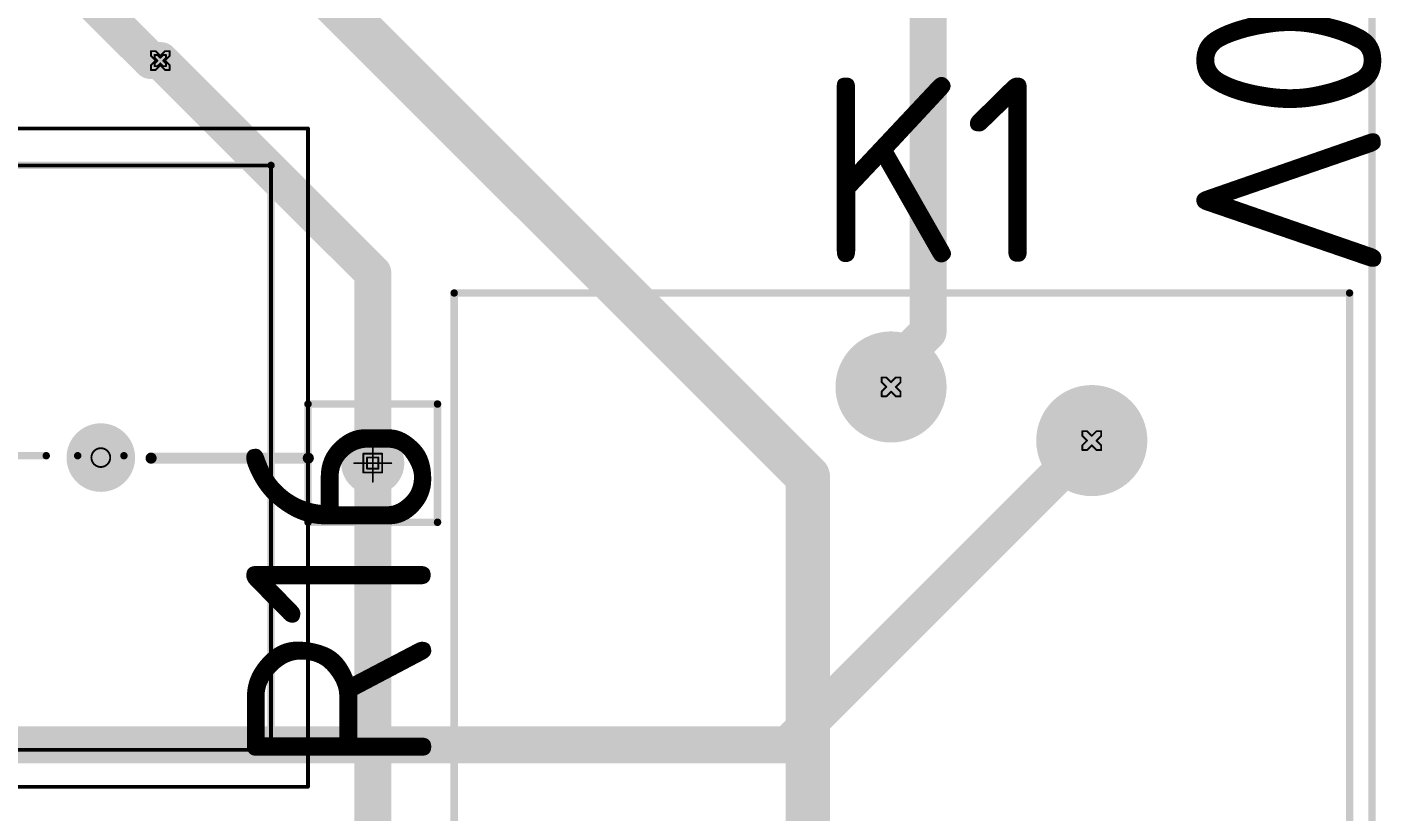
# Model space of a CAD drawing. Header units: millimetres. Extents: x 3219 to 51106, y -14166 to 2063.
# Drawn here: x 5725.13 to 5761.75, y 1857.54 to 1878.76 of the extents above; entities that cross this region are included whole.
import ezdxf

# ---------------------------------------------------------------- set-up
doc = ezdxf.new("R2010")
doc.units = ezdxf.units.MM
doc.layers.get('0').update_dxf_attribs({"lineweight": 53})
for name, color, linetype in [('Bottom Layer', 5, 'Continuous'), ('Bottom Solder', 6, 'Continuous'), ('Drill Drawing', 1, 'Continuous'), ('Mechanical 1', 6, 'Continuous'), ('Mechanical 15', 56, 'Continuous'), ('Multi-Layer', 9, 'Continuous'), ('Top 3D Body', 76, 'Continuous'), ('Top Layer', 1, 'Continuous'), ('Top Overlay', 2, 'Continuous'), ('Top Solder', 216, 'Continuous')]:
    doc.layers.add(name, color=color, linetype=linetype)
doc.styles.add('GOST type B', font='GOST_B.TTF', dxfattribs={"height": 3.5})

# ---------------------------------------------------------------- blocks, each defined once
blk = doc.blocks.new('_2_33__0_5___1PIN_29')
at = {"layer": 'Bottom Layer'}
h = blk.add_hatch(color=5, dxfattribs=at)
edge = h.paths.add_edge_path()
edge.add_arc((0, 0), 0.75, 0, 360)
at = {"layer": 'Bottom Solder'}
h = blk.add_hatch(color=6, dxfattribs=at)
edge = h.paths.add_edge_path()
edge.add_arc((0, 0), 0.852, 0, 360)
at = {"layer": 'Multi-Layer'}
h = blk.add_hatch(color=9, dxfattribs=at)
edge = h.paths.add_edge_path()
edge.add_arc((0, 0), 0.75, 0, 360)
at = {"layer": 'Top Layer'}
h = blk.add_hatch(color=1, dxfattribs=at)
edge = h.paths.add_edge_path()
edge.add_arc((0, 0), 0.75, 0, 360)
at = {"layer": 'Top Solder'}
h = blk.add_hatch(color=216, dxfattribs=at)
edge = h.paths.add_edge_path()
edge.add_arc((0, 0), 0.852, 0, 360)
at = {"layer": 'Mechanical 15'}
for points in [[(0, -0.5, 0.05, 0.05, 0), (0, 0.5, 0.05, 0.05, 0)], [(0.5, 0, 0.05, 0.05, 0), (-0.5, 0, 0.05, 0.05, 0)]]:
    blk.add_lwpolyline(points, format="xyseb", dxfattribs=at)
for points in [[(-0.013, 0.5, 0.025, 0.025, 1), (0.012, 0.5, 0.025, 0.025, 1)], [(-0.512, 0, 0.025, 0.025, 1), (-0.487, 0, 0.025, 0.025, 1)], [(0.487, 0, 0.025, 0.025, 1), (0.512, 0, 0.025, 0.025, 1)], [(-0.013, -0.5, 0.025, 0.025, 1), (0.012, -0.5, 0.025, 0.025, 1)]]:
    blk.add_lwpolyline(points, format="xyseb", close=True, dxfattribs=at)
at = {"layer": 'Top 3D Body'}
for points in [[(-1.75, -1.597, 0.2, 0.2, 0), (-1.75, 1.597, 0.2, 0.2, 0)], [(1.75, 1.597, 0.2, 0.2, 0), (-1.75, 1.597, 0.2, 0.2, 0)], [(1.75, 1.597, 0.2, 0.2, 0), (1.75, -1.597, 0.2, 0.2, 0)], [(1.75, -1.597, 0.2, 0.2, 0), (-1.75, -1.597, 0.2, 0.2, 0)]]:
    blk.add_lwpolyline(points, format="xyseb", dxfattribs=at)
for points in [[(-1.8, 1.597, 0.1, 0.1, 1), (-1.7, 1.597, 0.1, 0.1, 1)], [(-1.8, 1.597, 0.1, 0.1, 1), (-1.7, 1.597, 0.1, 0.1, 1)], [(1.7, 1.597, 0.1, 0.1, 1), (1.8, 1.597, 0.1, 0.1, 1)], [(1.7, 1.597, 0.1, 0.1, 1), (1.8, 1.597, 0.1, 0.1, 1)], [(-1.8, -1.597, 0.1, 0.1, 1), (-1.7, -1.597, 0.1, 0.1, 1)], [(-1.8, -1.597, 0.1, 0.1, 1), (-1.7, -1.597, 0.1, 0.1, 1)], [(1.7, -1.597, 0.1, 0.1, 1), (1.8, -1.597, 0.1, 0.1, 1)], [(1.7, -1.597, 0.1, 0.1, 1), (1.8, -1.597, 0.1, 0.1, 1)]]:
    blk.add_lwpolyline(points, format="xyseb", close=True, dxfattribs=at)
at = {"layer": 'Top Overlay'}
for points in [[(1.75, 1.6, 0.2, 0.2, 0), (-1.75, 1.6, 0.2, 0.2, 0)], [(-1.75, 1.6, 0.2, 0.2, 0), (-1.75, -1.6, 0.2, 0.2, 0)], [(1.75, -1.6, 0.2, 0.2, 0), (1.75, 1.6, 0.2, 0.2, 0)], [(1.75, -1.6, 0.2, 0.2, 0), (-1.75, -1.6, 0.2, 0.2, 0)]]:
    blk.add_lwpolyline(points, format="xyseb", dxfattribs=at)
for points in [[(-1.8, 1.6, 0.1, 0.1, 1), (-1.7, 1.6, 0.1, 0.1, 1)], [(-1.8, 1.6, 0.1, 0.1, 1), (-1.7, 1.6, 0.1, 0.1, 1)], [(1.7, 1.6, 0.1, 0.1, 1), (1.8, 1.6, 0.1, 0.1, 1)], [(1.7, 1.6, 0.1, 0.1, 1), (1.8, 1.6, 0.1, 0.1, 1)], [(-1.8, -1.6, 0.1, 0.1, 1), (-1.7, -1.6, 0.1, 0.1, 1)], [(-1.8, -1.6, 0.1, 0.1, 1), (-1.7, -1.6, 0.1, 0.1, 1)], [(1.7, -1.6, 0.1, 0.1, 1), (1.8, -1.6, 0.1, 0.1, 1)], [(1.7, -1.6, 0.1, 0.1, 1), (1.8, -1.6, 0.1, 0.1, 1)]]:
    blk.add_lwpolyline(points, format="xyseb", close=True, dxfattribs=at)
blk = doc.blocks.new('DAR71210TU_87')
at = {"layer": 'Bottom Layer'}
h = blk.add_hatch(color=5, dxfattribs=at)
edge = h.paths.add_edge_path()
edge.add_arc((50.8, 0), 0.825, 0, 360)
at = {"layer": 'Bottom Solder'}
h = blk.add_hatch(color=6, dxfattribs=at)
edge = h.paths.add_edge_path()
edge.add_arc((50.8, 0), 0.927, 0, 360)
at = {"layer": 'Multi-Layer'}
h = blk.add_hatch(color=9, dxfattribs=at)
edge = h.paths.add_edge_path()
edge.add_arc((50.8, 0), 0.825, 0, 360)
at = {"layer": 'Top Layer'}
h = blk.add_hatch(color=1, dxfattribs=at)
edge = h.paths.add_edge_path()
edge.add_arc((50.8, 0), 0.825, 0, 360)
at = {"layer": 'Top Solder'}
h = blk.add_hatch(color=216, dxfattribs=at)
edge = h.paths.add_edge_path()
edge.add_arc((50.8, 0), 0.927, 0, 360)
at = {"layer": 'Mechanical 15'}
for points in [[(-5.6, 8.9, 0.1, 0.1, 0), (56.4, 8.9, 0.1, 0.1, 0)], [(56.4, 8.9, 0.1, 0.1, 0), (56.4, -8.9, 0.1, 0.1, 0)], [(-5.6, -8.9, 0.1, 0.1, 0), (56.4, -8.9, 0.1, 0.1, 0)]]:
    blk.add_lwpolyline(points, format="xyseb", dxfattribs=at)
for points in [[(56.375, 8.9, 0.05, 0.05, 1), (56.425, 8.9, 0.05, 0.05, 1)], [(56.375, 8.9, 0.05, 0.05, 1), (56.425, 8.9, 0.05, 0.05, 1)], [(56.375, -8.9, 0.05, 0.05, 1), (56.425, -8.9, 0.05, 0.05, 1)], [(56.375, -8.9, 0.05, 0.05, 1), (56.425, -8.9, 0.05, 0.05, 1)]]:
    blk.add_lwpolyline(points, format="xyseb", close=True, dxfattribs=at)
at = {"layer": 'Top 3D Body'}
for points in [[(-4.6, 7.9, 0.1, 0.1, 0), (55.4, 7.9, 0.1, 0.1, 0)], [(55.4, -7.9, 0.1, 0.1, 0), (55.4, 7.9, 0.1, 0.1, 0)], [(-4.6, -7.9, 0.1, 0.1, 0), (55.4, -7.9, 0.1, 0.1, 0)]]:
    blk.add_lwpolyline(points, format="xyseb", dxfattribs=at)
for points in [[(55.375, 7.9, 0.05, 0.05, 1), (55.425, 7.9, 0.05, 0.05, 1)], [(55.375, 7.9, 0.05, 0.05, 1), (55.425, 7.9, 0.05, 0.05, 1)], [(55.375, -7.9, 0.05, 0.05, 1), (55.425, -7.9, 0.05, 0.05, 1)], [(55.375, -7.9, 0.05, 0.05, 1), (55.425, -7.9, 0.05, 0.05, 1)]]:
    blk.add_lwpolyline(points, format="xyseb", close=True, dxfattribs=at)
at = {"layer": 'Top Overlay'}
for points in [[(-4.6, 7.9, 0.2, 0.2, 0), (55.4, 7.9, 0.2, 0.2, 0)], [(55.4, -7.9, 0.2, 0.2, 0), (55.4, 7.9, 0.2, 0.2, 0)], [(24.375, 0.05, 0.2, 0.2, 0), (49.325, 0.05, 0.2, 0.2, 0)], [(-4.6, -7.9, 0.2, 0.2, 0), (55.4, -7.9, 0.2, 0.2, 0)]]:
    blk.add_lwpolyline(points, format="xyseb", dxfattribs=at)
for points in [[(55.35, 7.9, 0.1, 0.1, 1), (55.45, 7.9, 0.1, 0.1, 1)], [(55.35, 7.9, 0.1, 0.1, 1), (55.45, 7.9, 0.1, 0.1, 1)], [(51.425, 0.05, 0.2, 0.2, 1), (50.175, 0.05, 0.2, 0.2, 1)], [(49.275, 0.05, 0.1, 0.1, 1), (49.375, 0.05, 0.1, 0.1, 1)], [(50.125, 0.05, 0.1, 0.1, 1), (50.225, 0.05, 0.1, 0.1, 1)], [(51.375, 0.05, 0.1, 0.1, 1), (51.475, 0.05, 0.1, 0.1, 1)], [(55.35, -7.9, 0.1, 0.1, 1), (55.45, -7.9, 0.1, 0.1, 1)], [(55.35, -7.9, 0.1, 0.1, 1), (55.45, -7.9, 0.1, 0.1, 1)]]:
    blk.add_lwpolyline(points, format="xyseb", close=True, dxfattribs=at)
blk = doc.blocks.new('_____685442_092__2R___91')
at = {"layer": 'Top Overlay'}
for points in [[(62.85, 12.15, 0.2, 0.2, 0), (-14.85, 12.15, 0.2, 0.2, 0)], [(-14.85, -12.05, 0.2, 0.2, 0), (-14.85, 12.15, 0.2, 0.2, 0)], [(-14.85, -12.05, 0.2, 0.2, 0), (62.85, -12.05, 0.2, 0.2, 0)]]:
    blk.add_lwpolyline(points, format="xyseb", dxfattribs=at)
for points in [[(-14.9, 12.15, 0.1, 0.1, 1), (-14.8, 12.15, 0.1, 0.1, 1)], [(-14.9, 12.15, 0.1, 0.1, 1), (-14.8, 12.15, 0.1, 0.1, 1)], [(-14.9, -12.05, 0.1, 0.1, 1), (-14.8, -12.05, 0.1, 0.1, 1)], [(-14.9, -12.05, 0.1, 0.1, 1), (-14.8, -12.05, 0.1, 0.1, 1)]]:
    blk.add_lwpolyline(points, format="xyseb", close=True, dxfattribs=at)

msp = doc.modelspace()

# ---------------------------------------------------------------- hatches: boundary and pattern name
at = {"layer": 'Bottom Layer'}
h = msp.add_hatch(color=5, dxfattribs=at)
edge = h.paths.add_edge_path()
edge.add_arc((5728.729, 1877.858), 0.4, 0, 360)
h = msp.add_hatch(color=5, dxfattribs=at)
edge = h.paths.add_edge_path()
edge.add_arc((5748.479, 1869.033), 1.4, 0, 360)
h = msp.add_hatch(color=5, dxfattribs=at)
edge = h.paths.add_edge_path()
edge.add_arc((5753.904, 1867.583), 1.4, 0, 360)
at = {"layer": 'Bottom Solder'}
h = msp.add_hatch(color=6, dxfattribs=at)
edge = h.paths.add_edge_path()
edge.add_arc((5728.729, 1877.858), 0.502, 0, 360)
h = msp.add_hatch(color=6, dxfattribs=at)
edge = h.paths.add_edge_path()
edge.add_arc((5748.479, 1869.033), 1.502, 0, 360)
h = msp.add_hatch(color=6, dxfattribs=at)
edge = h.paths.add_edge_path()
edge.add_arc((5753.904, 1867.583), 1.502, 0, 360)
at = {"layer": 'Multi-Layer'}
h = msp.add_hatch(color=9, dxfattribs=at)
edge = h.paths.add_edge_path()
edge.add_arc((5748.479, 1869.033), 1.4, 0, 360)
h = msp.add_hatch(color=9, dxfattribs=at)
edge = h.paths.add_edge_path()
edge.add_arc((5753.904, 1867.583), 1.4, 0, 360)
at = {"layer": 'Top Layer'}
h = msp.add_hatch(color=1, dxfattribs=at)
edge = h.paths.add_edge_path()
edge.add_arc((5728.729, 1877.858), 0.4, 0, 360)
h = msp.add_hatch(color=1, dxfattribs=at)
edge = h.paths.add_edge_path()
edge.add_arc((5748.479, 1869.033), 1.4, 0, 360)
h = msp.add_hatch(color=1, dxfattribs=at)
edge = h.paths.add_edge_path()
edge.add_arc((5753.904, 1867.583), 1.4, 0, 360)
at = {"layer": 'Top Solder'}
h = msp.add_hatch(color=216, dxfattribs=at)
edge = h.paths.add_edge_path()
edge.add_arc((5728.729, 1877.858), 0.502, 0, 360)
h = msp.add_hatch(color=216, dxfattribs=at)
edge = h.paths.add_edge_path()
edge.add_arc((5748.479, 1869.033), 1.502, 0, 360)
h = msp.add_hatch(color=216, dxfattribs=at)
edge = h.paths.add_edge_path()
edge.add_arc((5753.904, 1867.583), 1.502, 0, 360)

# ---------------------------------------------------------------- linework, layer by layer
at = {"layer": 'Bottom Layer'}
for points in [[(5722.229, 1884.108, 1, 1, 0), (5728.479, 1877.858, 1, 1, 0)], [(5728.479, 1877.858, 1, 1, 0), (5728.729, 1877.858, 1, 1, 0)], [(5745.679, 1859.358, 1, 1, 0), (5753.904, 1867.583, 1, 1, 0)], [(5721.479, 1859.358, 1, 1, 0), (5745.679, 1859.358, 1, 1, 0)]]:
    msp.add_lwpolyline(points, format="xyseb", dxfattribs=at)
for points in [[(5728.229, 1877.858, 0.5, 0.5, 1), (5728.729, 1877.858, 0.5, 0.5, 1)], [(5728.229, 1877.858, 0.5, 0.5, 1), (5728.729, 1877.858, 0.5, 0.5, 1)], [(5728.479, 1877.858, 0.5, 0.5, 1), (5728.979, 1877.858, 0.5, 0.5, 1)], [(5753.654, 1867.583, 0.5, 0.5, 1), (5754.154, 1867.583, 0.5, 0.5, 1)], [(5745.429, 1859.358, 0.5, 0.5, 1), (5745.929, 1859.358, 0.5, 0.5, 1)], [(5745.429, 1859.358, 0.5, 0.5, 1), (5745.929, 1859.358, 0.5, 0.5, 1)]]:
    msp.add_lwpolyline(points, format="xyseb", close=True, dxfattribs=at)
at = {"layer": 'Drill Drawing'}
for points in [[(5728.475, 1877.985, 0.0508, 0.0508, 0), (5728.475, 1878.112, 0.0508, 0.0508, 0)], [(5728.475, 1878.112, 0.0508, 0.0508, 0), (5728.602, 1878.112, 0.0508, 0.0508, 0)], [(5728.602, 1878.112, 0.0508, 0.0508, 0), (5728.729, 1877.985, 0.0508, 0.0508, 0)], [(5728.729, 1877.985, 0.0508, 0.0508, 0), (5728.856, 1878.112, 0.0508, 0.0508, 0)], [(5728.856, 1878.112, 0.0508, 0.0508, 0), (5728.983, 1878.112, 0.0508, 0.0508, 0)], [(5728.983, 1877.985, 0.0508, 0.0508, 0), (5728.983, 1878.112, 0.0508, 0.0508, 0)], [(5728.475, 1877.985, 0.0508, 0.0508, 0), (5728.602, 1877.858, 0.0508, 0.0508, 0)], [(5728.475, 1877.731, 0.0508, 0.0508, 0), (5728.602, 1877.858, 0.0508, 0.0508, 0)], [(5728.475, 1877.604, 0.0508, 0.0508, 0), (5728.475, 1877.731, 0.0508, 0.0508, 0)], [(5728.576, 1877.934, 0.0508, 0.0508, 0), (5728.576, 1878.011, 0.0508, 0.0508, 0)], [(5728.576, 1878.011, 0.0508, 0.0508, 0), (5728.652, 1878.011, 0.0508, 0.0508, 0)], [(5728.576, 1877.934, 0.0508, 0.0508, 0), (5728.652, 1877.858, 0.0508, 0.0508, 0)], [(5728.576, 1877.782, 0.0508, 0.0508, 0), (5728.652, 1877.858, 0.0508, 0.0508, 0)], [(5728.576, 1877.706, 0.0508, 0.0508, 0), (5728.576, 1877.782, 0.0508, 0.0508, 0)], [(5728.576, 1877.706, 0.0508, 0.0508, 0), (5728.652, 1877.706, 0.0508, 0.0508, 0)], [(5728.602, 1877.604, 0.0508, 0.0508, 0), (5728.729, 1877.731, 0.0508, 0.0508, 0)], [(5728.652, 1878.011, 0.0508, 0.0508, 0), (5728.729, 1877.934, 0.0508, 0.0508, 0)], [(5728.652, 1877.706, 0.0508, 0.0508, 0), (5728.729, 1877.782, 0.0508, 0.0508, 0)], [(5728.729, 1877.934, 0.0508, 0.0508, 0), (5728.805, 1878.011, 0.0508, 0.0508, 0)], [(5728.729, 1877.782, 0.0508, 0.0508, 0), (5728.805, 1877.706, 0.0508, 0.0508, 0)], [(5728.729, 1877.731, 0.0508, 0.0508, 0), (5728.856, 1877.604, 0.0508, 0.0508, 0)], [(5728.805, 1878.011, 0.0508, 0.0508, 0), (5728.881, 1878.011, 0.0508, 0.0508, 0)], [(5728.805, 1877.858, 0.0508, 0.0508, 0), (5728.881, 1877.934, 0.0508, 0.0508, 0)], [(5728.805, 1877.858, 0.0508, 0.0508, 0), (5728.881, 1877.782, 0.0508, 0.0508, 0)], [(5728.805, 1877.706, 0.0508, 0.0508, 0), (5728.881, 1877.706, 0.0508, 0.0508, 0)], [(5728.856, 1877.858, 0.0508, 0.0508, 0), (5728.983, 1877.985, 0.0508, 0.0508, 0)], [(5728.856, 1877.858, 0.0508, 0.0508, 0), (5728.983, 1877.731, 0.0508, 0.0508, 0)], [(5728.881, 1877.934, 0.0508, 0.0508, 0), (5728.881, 1878.011, 0.0508, 0.0508, 0)], [(5728.881, 1877.706, 0.0508, 0.0508, 0), (5728.881, 1877.782, 0.0508, 0.0508, 0)], [(5728.983, 1877.604, 0.0508, 0.0508, 0), (5728.983, 1877.731, 0.0508, 0.0508, 0)], [(5728.475, 1877.604, 0.0508, 0.0508, 0), (5728.602, 1877.604, 0.0508, 0.0508, 0)], [(5728.856, 1877.604, 0.0508, 0.0508, 0), (5728.983, 1877.604, 0.0508, 0.0508, 0)], [(5748.225, 1869.16, 0.0508, 0.0508, 0), (5748.225, 1869.287, 0.0508, 0.0508, 0)], [(5748.225, 1869.287, 0.0508, 0.0508, 0), (5748.352, 1869.287, 0.0508, 0.0508, 0)], [(5748.352, 1869.287, 0.0508, 0.0508, 0), (5748.479, 1869.16, 0.0508, 0.0508, 0)], [(5748.479, 1869.16, 0.0508, 0.0508, 0), (5748.606, 1869.287, 0.0508, 0.0508, 0)], [(5748.606, 1869.287, 0.0508, 0.0508, 0), (5748.733, 1869.287, 0.0508, 0.0508, 0)], [(5748.733, 1869.16, 0.0508, 0.0508, 0), (5748.733, 1869.287, 0.0508, 0.0508, 0)], [(5748.225, 1869.16, 0.0508, 0.0508, 0), (5748.352, 1869.033, 0.0508, 0.0508, 0)], [(5748.225, 1868.906, 0.0508, 0.0508, 0), (5748.352, 1869.033, 0.0508, 0.0508, 0)], [(5748.225, 1868.779, 0.0508, 0.0508, 0), (5748.225, 1868.906, 0.0508, 0.0508, 0)], [(5748.352, 1868.779, 0.0508, 0.0508, 0), (5748.479, 1868.906, 0.0508, 0.0508, 0)], [(5748.479, 1868.906, 0.0508, 0.0508, 0), (5748.606, 1868.779, 0.0508, 0.0508, 0)], [(5748.606, 1869.033, 0.0508, 0.0508, 0), (5748.733, 1869.16, 0.0508, 0.0508, 0)], [(5748.606, 1869.033, 0.0508, 0.0508, 0), (5748.733, 1868.906, 0.0508, 0.0508, 0)], [(5748.733, 1868.779, 0.0508, 0.0508, 0), (5748.733, 1868.906, 0.0508, 0.0508, 0)], [(5748.225, 1868.779, 0.0508, 0.0508, 0), (5748.352, 1868.779, 0.0508, 0.0508, 0)], [(5748.606, 1868.779, 0.0508, 0.0508, 0), (5748.733, 1868.779, 0.0508, 0.0508, 0)], [(5753.65, 1867.71, 0.0508, 0.0508, 0), (5753.65, 1867.837, 0.0508, 0.0508, 0)], [(5753.65, 1867.837, 0.0508, 0.0508, 0), (5753.777, 1867.837, 0.0508, 0.0508, 0)], [(5753.777, 1867.837, 0.0508, 0.0508, 0), (5753.904, 1867.71, 0.0508, 0.0508, 0)], [(5753.904, 1867.71, 0.0508, 0.0508, 0), (5754.031, 1867.837, 0.0508, 0.0508, 0)], [(5754.031, 1867.837, 0.0508, 0.0508, 0), (5754.158, 1867.837, 0.0508, 0.0508, 0)], [(5754.158, 1867.71, 0.0508, 0.0508, 0), (5754.158, 1867.837, 0.0508, 0.0508, 0)], [(5753.65, 1867.71, 0.0508, 0.0508, 0), (5753.777, 1867.583, 0.0508, 0.0508, 0)], [(5753.65, 1867.456, 0.0508, 0.0508, 0), (5753.777, 1867.583, 0.0508, 0.0508, 0)], [(5753.65, 1867.329, 0.0508, 0.0508, 0), (5753.65, 1867.456, 0.0508, 0.0508, 0)], [(5753.777, 1867.329, 0.0508, 0.0508, 0), (5753.904, 1867.456, 0.0508, 0.0508, 0)], [(5753.904, 1867.456, 0.0508, 0.0508, 0), (5754.031, 1867.329, 0.0508, 0.0508, 0)], [(5754.031, 1867.583, 0.0508, 0.0508, 0), (5754.158, 1867.71, 0.0508, 0.0508, 0)], [(5754.031, 1867.583, 0.0508, 0.0508, 0), (5754.158, 1867.456, 0.0508, 0.0508, 0)], [(5754.158, 1867.329, 0.0508, 0.0508, 0), (5754.158, 1867.456, 0.0508, 0.0508, 0)], [(5734.217, 1867.227, 0.0508, 0.0508, 0), (5734.725, 1867.227, 0.0508, 0.0508, 0)], [(5734.217, 1866.719, 0.0508, 0.0508, 0), (5734.217, 1867.227, 0.0508, 0.0508, 0)], [(5734.318, 1867.125, 0.0508, 0.0508, 0), (5734.623, 1867.125, 0.0508, 0.0508, 0)], [(5734.318, 1866.821, 0.0508, 0.0508, 0), (5734.318, 1867.125, 0.0508, 0.0508, 0)], [(5734.623, 1866.821, 0.0508, 0.0508, 0), (5734.623, 1867.125, 0.0508, 0.0508, 0)], [(5734.725, 1866.719, 0.0508, 0.0508, 0), (5734.725, 1867.227, 0.0508, 0.0508, 0)], [(5753.65, 1867.329, 0.0508, 0.0508, 0), (5753.777, 1867.329, 0.0508, 0.0508, 0)], [(5754.031, 1867.329, 0.0508, 0.0508, 0), (5754.158, 1867.329, 0.0508, 0.0508, 0)], [(5734.217, 1866.719, 0.0508, 0.0508, 0), (5734.725, 1866.719, 0.0508, 0.0508, 0)], [(5734.318, 1866.821, 0.0508, 0.0508, 0), (5734.623, 1866.821, 0.0508, 0.0508, 0)]]:
    msp.add_lwpolyline(points, format="xyseb", dxfattribs=at)
for points in [[(5728.462, 1878.112, 0.0254, 0.0254, 1), (5728.487, 1878.112, 0.0254, 0.0254, 1)], [(5728.462, 1878.112, 0.0254, 0.0254, 1), (5728.487, 1878.112, 0.0254, 0.0254, 1)], [(5728.589, 1878.112, 0.0254, 0.0254, 1), (5728.614, 1878.112, 0.0254, 0.0254, 1)], [(5728.589, 1878.112, 0.0254, 0.0254, 1), (5728.614, 1878.112, 0.0254, 0.0254, 1)], [(5728.843, 1878.112, 0.0254, 0.0254, 1), (5728.868, 1878.112, 0.0254, 0.0254, 1)], [(5728.843, 1878.112, 0.0254, 0.0254, 1), (5728.868, 1878.112, 0.0254, 0.0254, 1)], [(5728.97, 1878.112, 0.0254, 0.0254, 1), (5728.995, 1878.112, 0.0254, 0.0254, 1)], [(5728.97, 1878.112, 0.0254, 0.0254, 1), (5728.995, 1878.112, 0.0254, 0.0254, 1)], [(5728.462, 1877.985, 0.0254, 0.0254, 1), (5728.487, 1877.985, 0.0254, 0.0254, 1)], [(5728.462, 1877.985, 0.0254, 0.0254, 1), (5728.487, 1877.985, 0.0254, 0.0254, 1)], [(5728.462, 1877.731, 0.0254, 0.0254, 1), (5728.487, 1877.731, 0.0254, 0.0254, 1)], [(5728.462, 1877.731, 0.0254, 0.0254, 1), (5728.487, 1877.731, 0.0254, 0.0254, 1)], [(5728.563, 1878.011, 0.0254, 0.0254, 1), (5728.589, 1878.011, 0.0254, 0.0254, 1)], [(5728.563, 1878.011, 0.0254, 0.0254, 1), (5728.589, 1878.011, 0.0254, 0.0254, 1)], [(5728.563, 1877.934, 0.0254, 0.0254, 1), (5728.589, 1877.934, 0.0254, 0.0254, 1)], [(5728.563, 1877.934, 0.0254, 0.0254, 1), (5728.589, 1877.934, 0.0254, 0.0254, 1)], [(5728.563, 1877.782, 0.0254, 0.0254, 1), (5728.589, 1877.782, 0.0254, 0.0254, 1)], [(5728.563, 1877.782, 0.0254, 0.0254, 1), (5728.589, 1877.782, 0.0254, 0.0254, 1)], [(5728.563, 1877.706, 0.0254, 0.0254, 1), (5728.589, 1877.706, 0.0254, 0.0254, 1)], [(5728.563, 1877.706, 0.0254, 0.0254, 1), (5728.589, 1877.706, 0.0254, 0.0254, 1)], [(5728.589, 1877.858, 0.0254, 0.0254, 1), (5728.614, 1877.858, 0.0254, 0.0254, 1)], [(5728.589, 1877.858, 0.0254, 0.0254, 1), (5728.614, 1877.858, 0.0254, 0.0254, 1)], [(5728.64, 1878.011, 0.0254, 0.0254, 1), (5728.665, 1878.011, 0.0254, 0.0254, 1)], [(5728.64, 1878.011, 0.0254, 0.0254, 1), (5728.665, 1878.011, 0.0254, 0.0254, 1)], [(5728.64, 1877.858, 0.0254, 0.0254, 1), (5728.665, 1877.858, 0.0254, 0.0254, 1)], [(5728.64, 1877.858, 0.0254, 0.0254, 1), (5728.665, 1877.858, 0.0254, 0.0254, 1)], [(5728.64, 1877.706, 0.0254, 0.0254, 1), (5728.665, 1877.706, 0.0254, 0.0254, 1)], [(5728.64, 1877.706, 0.0254, 0.0254, 1), (5728.665, 1877.706, 0.0254, 0.0254, 1)], [(5728.716, 1877.985, 0.0254, 0.0254, 1), (5728.741, 1877.985, 0.0254, 0.0254, 1)], [(5728.716, 1877.985, 0.0254, 0.0254, 1), (5728.741, 1877.985, 0.0254, 0.0254, 1)], [(5728.716, 1877.934, 0.0254, 0.0254, 1), (5728.741, 1877.934, 0.0254, 0.0254, 1)], [(5728.716, 1877.934, 0.0254, 0.0254, 1), (5728.741, 1877.934, 0.0254, 0.0254, 1)], [(5728.716, 1877.782, 0.0254, 0.0254, 1), (5728.741, 1877.782, 0.0254, 0.0254, 1)], [(5728.716, 1877.782, 0.0254, 0.0254, 1), (5728.741, 1877.782, 0.0254, 0.0254, 1)], [(5728.716, 1877.731, 0.0254, 0.0254, 1), (5728.741, 1877.731, 0.0254, 0.0254, 1)], [(5728.716, 1877.731, 0.0254, 0.0254, 1), (5728.741, 1877.731, 0.0254, 0.0254, 1)], [(5728.792, 1878.011, 0.0254, 0.0254, 1), (5728.817, 1878.011, 0.0254, 0.0254, 1)], [(5728.792, 1878.011, 0.0254, 0.0254, 1), (5728.817, 1878.011, 0.0254, 0.0254, 1)], [(5728.792, 1877.858, 0.0254, 0.0254, 1), (5728.817, 1877.858, 0.0254, 0.0254, 1)], [(5728.792, 1877.858, 0.0254, 0.0254, 1), (5728.817, 1877.858, 0.0254, 0.0254, 1)], [(5728.792, 1877.706, 0.0254, 0.0254, 1), (5728.817, 1877.706, 0.0254, 0.0254, 1)], [(5728.792, 1877.706, 0.0254, 0.0254, 1), (5728.817, 1877.706, 0.0254, 0.0254, 1)], [(5728.843, 1877.858, 0.0254, 0.0254, 1), (5728.868, 1877.858, 0.0254, 0.0254, 1)], [(5728.843, 1877.858, 0.0254, 0.0254, 1), (5728.868, 1877.858, 0.0254, 0.0254, 1)], [(5728.868, 1878.011, 0.0254, 0.0254, 1), (5728.894, 1878.011, 0.0254, 0.0254, 1)], [(5728.868, 1878.011, 0.0254, 0.0254, 1), (5728.894, 1878.011, 0.0254, 0.0254, 1)], [(5728.868, 1877.934, 0.0254, 0.0254, 1), (5728.894, 1877.934, 0.0254, 0.0254, 1)], [(5728.868, 1877.934, 0.0254, 0.0254, 1), (5728.894, 1877.934, 0.0254, 0.0254, 1)], [(5728.868, 1877.782, 0.0254, 0.0254, 1), (5728.894, 1877.782, 0.0254, 0.0254, 1)], [(5728.868, 1877.782, 0.0254, 0.0254, 1), (5728.894, 1877.782, 0.0254, 0.0254, 1)], [(5728.868, 1877.706, 0.0254, 0.0254, 1), (5728.894, 1877.706, 0.0254, 0.0254, 1)], [(5728.868, 1877.706, 0.0254, 0.0254, 1), (5728.894, 1877.706, 0.0254, 0.0254, 1)], [(5728.97, 1877.985, 0.0254, 0.0254, 1), (5728.995, 1877.985, 0.0254, 0.0254, 1)], [(5728.97, 1877.985, 0.0254, 0.0254, 1), (5728.995, 1877.985, 0.0254, 0.0254, 1)], [(5728.97, 1877.731, 0.0254, 0.0254, 1), (5728.995, 1877.731, 0.0254, 0.0254, 1)], [(5728.97, 1877.731, 0.0254, 0.0254, 1), (5728.995, 1877.731, 0.0254, 0.0254, 1)], [(5728.462, 1877.604, 0.0254, 0.0254, 1), (5728.487, 1877.604, 0.0254, 0.0254, 1)], [(5728.462, 1877.604, 0.0254, 0.0254, 1), (5728.487, 1877.604, 0.0254, 0.0254, 1)], [(5728.589, 1877.604, 0.0254, 0.0254, 1), (5728.614, 1877.604, 0.0254, 0.0254, 1)], [(5728.589, 1877.604, 0.0254, 0.0254, 1), (5728.614, 1877.604, 0.0254, 0.0254, 1)], [(5728.843, 1877.604, 0.0254, 0.0254, 1), (5728.868, 1877.604, 0.0254, 0.0254, 1)], [(5728.843, 1877.604, 0.0254, 0.0254, 1), (5728.868, 1877.604, 0.0254, 0.0254, 1)], [(5728.97, 1877.604, 0.0254, 0.0254, 1), (5728.995, 1877.604, 0.0254, 0.0254, 1)], [(5728.97, 1877.604, 0.0254, 0.0254, 1), (5728.995, 1877.604, 0.0254, 0.0254, 1)], [(5748.212, 1869.287, 0.0254, 0.0254, 1), (5748.237, 1869.287, 0.0254, 0.0254, 1)], [(5748.212, 1869.287, 0.0254, 0.0254, 1), (5748.237, 1869.287, 0.0254, 0.0254, 1)], [(5748.339, 1869.287, 0.0254, 0.0254, 1), (5748.364, 1869.287, 0.0254, 0.0254, 1)], [(5748.339, 1869.287, 0.0254, 0.0254, 1), (5748.364, 1869.287, 0.0254, 0.0254, 1)], [(5748.593, 1869.287, 0.0254, 0.0254, 1), (5748.618, 1869.287, 0.0254, 0.0254, 1)], [(5748.593, 1869.287, 0.0254, 0.0254, 1), (5748.618, 1869.287, 0.0254, 0.0254, 1)], [(5748.72, 1869.287, 0.0254, 0.0254, 1), (5748.745, 1869.287, 0.0254, 0.0254, 1)], [(5748.72, 1869.287, 0.0254, 0.0254, 1), (5748.745, 1869.287, 0.0254, 0.0254, 1)], [(5748.212, 1869.16, 0.0254, 0.0254, 1), (5748.237, 1869.16, 0.0254, 0.0254, 1)], [(5748.212, 1869.16, 0.0254, 0.0254, 1), (5748.237, 1869.16, 0.0254, 0.0254, 1)], [(5748.212, 1868.906, 0.0254, 0.0254, 1), (5748.237, 1868.906, 0.0254, 0.0254, 1)], [(5748.212, 1868.906, 0.0254, 0.0254, 1), (5748.237, 1868.906, 0.0254, 0.0254, 1)], [(5748.339, 1869.033, 0.0254, 0.0254, 1), (5748.364, 1869.033, 0.0254, 0.0254, 1)], [(5748.339, 1869.033, 0.0254, 0.0254, 1), (5748.364, 1869.033, 0.0254, 0.0254, 1)], [(5748.466, 1869.16, 0.0254, 0.0254, 1), (5748.491, 1869.16, 0.0254, 0.0254, 1)], [(5748.466, 1869.16, 0.0254, 0.0254, 1), (5748.491, 1869.16, 0.0254, 0.0254, 1)], [(5748.466, 1868.906, 0.0254, 0.0254, 1), (5748.491, 1868.906, 0.0254, 0.0254, 1)], [(5748.466, 1868.906, 0.0254, 0.0254, 1), (5748.491, 1868.906, 0.0254, 0.0254, 1)], [(5748.593, 1869.033, 0.0254, 0.0254, 1), (5748.618, 1869.033, 0.0254, 0.0254, 1)], [(5748.593, 1869.033, 0.0254, 0.0254, 1), (5748.618, 1869.033, 0.0254, 0.0254, 1)], [(5748.72, 1869.16, 0.0254, 0.0254, 1), (5748.745, 1869.16, 0.0254, 0.0254, 1)], [(5748.72, 1869.16, 0.0254, 0.0254, 1), (5748.745, 1869.16, 0.0254, 0.0254, 1)], [(5748.72, 1868.906, 0.0254, 0.0254, 1), (5748.745, 1868.906, 0.0254, 0.0254, 1)], [(5748.72, 1868.906, 0.0254, 0.0254, 1), (5748.745, 1868.906, 0.0254, 0.0254, 1)], [(5748.212, 1868.779, 0.0254, 0.0254, 1), (5748.237, 1868.779, 0.0254, 0.0254, 1)], [(5748.212, 1868.779, 0.0254, 0.0254, 1), (5748.237, 1868.779, 0.0254, 0.0254, 1)], [(5748.339, 1868.779, 0.0254, 0.0254, 1), (5748.364, 1868.779, 0.0254, 0.0254, 1)], [(5748.339, 1868.779, 0.0254, 0.0254, 1), (5748.364, 1868.779, 0.0254, 0.0254, 1)], [(5748.593, 1868.779, 0.0254, 0.0254, 1), (5748.618, 1868.779, 0.0254, 0.0254, 1)], [(5748.593, 1868.779, 0.0254, 0.0254, 1), (5748.618, 1868.779, 0.0254, 0.0254, 1)], [(5748.72, 1868.779, 0.0254, 0.0254, 1), (5748.745, 1868.779, 0.0254, 0.0254, 1)], [(5748.72, 1868.779, 0.0254, 0.0254, 1), (5748.745, 1868.779, 0.0254, 0.0254, 1)], [(5753.637, 1867.837, 0.0254, 0.0254, 1), (5753.662, 1867.837, 0.0254, 0.0254, 1)], [(5753.637, 1867.837, 0.0254, 0.0254, 1), (5753.662, 1867.837, 0.0254, 0.0254, 1)], [(5753.764, 1867.837, 0.0254, 0.0254, 1), (5753.789, 1867.837, 0.0254, 0.0254, 1)], [(5753.764, 1867.837, 0.0254, 0.0254, 1), (5753.789, 1867.837, 0.0254, 0.0254, 1)], [(5754.018, 1867.837, 0.0254, 0.0254, 1), (5754.043, 1867.837, 0.0254, 0.0254, 1)], [(5754.018, 1867.837, 0.0254, 0.0254, 1), (5754.043, 1867.837, 0.0254, 0.0254, 1)], [(5754.145, 1867.837, 0.0254, 0.0254, 1), (5754.17, 1867.837, 0.0254, 0.0254, 1)], [(5754.145, 1867.837, 0.0254, 0.0254, 1), (5754.17, 1867.837, 0.0254, 0.0254, 1)], [(5753.637, 1867.71, 0.0254, 0.0254, 1), (5753.662, 1867.71, 0.0254, 0.0254, 1)], [(5753.637, 1867.71, 0.0254, 0.0254, 1), (5753.662, 1867.71, 0.0254, 0.0254, 1)], [(5753.637, 1867.456, 0.0254, 0.0254, 1), (5753.662, 1867.456, 0.0254, 0.0254, 1)], [(5753.637, 1867.456, 0.0254, 0.0254, 1), (5753.662, 1867.456, 0.0254, 0.0254, 1)], [(5753.764, 1867.583, 0.0254, 0.0254, 1), (5753.789, 1867.583, 0.0254, 0.0254, 1)], [(5753.764, 1867.583, 0.0254, 0.0254, 1), (5753.789, 1867.583, 0.0254, 0.0254, 1)], [(5753.891, 1867.71, 0.0254, 0.0254, 1), (5753.916, 1867.71, 0.0254, 0.0254, 1)], [(5753.891, 1867.71, 0.0254, 0.0254, 1), (5753.916, 1867.71, 0.0254, 0.0254, 1)], [(5753.891, 1867.456, 0.0254, 0.0254, 1), (5753.916, 1867.456, 0.0254, 0.0254, 1)], [(5753.891, 1867.456, 0.0254, 0.0254, 1), (5753.916, 1867.456, 0.0254, 0.0254, 1)], [(5754.018, 1867.583, 0.0254, 0.0254, 1), (5754.043, 1867.583, 0.0254, 0.0254, 1)], [(5754.018, 1867.583, 0.0254, 0.0254, 1), (5754.043, 1867.583, 0.0254, 0.0254, 1)], [(5754.145, 1867.71, 0.0254, 0.0254, 1), (5754.17, 1867.71, 0.0254, 0.0254, 1)], [(5754.145, 1867.71, 0.0254, 0.0254, 1), (5754.17, 1867.71, 0.0254, 0.0254, 1)], [(5754.145, 1867.456, 0.0254, 0.0254, 1), (5754.17, 1867.456, 0.0254, 0.0254, 1)], [(5754.145, 1867.456, 0.0254, 0.0254, 1), (5754.17, 1867.456, 0.0254, 0.0254, 1)], [(5727.375, 1867.123, 0.0508, 0.0508, 1), (5726.867, 1867.123, 0.0508, 0.0508, 1)], [(5726.854, 1867.123, 0.0254, 0.0254, 1), (5726.879, 1867.123, 0.0254, 0.0254, 1)], [(5727.362, 1867.123, 0.0254, 0.0254, 1), (5727.387, 1867.123, 0.0254, 0.0254, 1)], [(5734.204, 1867.227, 0.0254, 0.0254, 1), (5734.229, 1867.227, 0.0254, 0.0254, 1)], [(5734.204, 1867.227, 0.0254, 0.0254, 1), (5734.229, 1867.227, 0.0254, 0.0254, 1)], [(5734.305, 1867.125, 0.0254, 0.0254, 1), (5734.331, 1867.125, 0.0254, 0.0254, 1)], [(5734.305, 1867.125, 0.0254, 0.0254, 1), (5734.331, 1867.125, 0.0254, 0.0254, 1)], [(5734.61, 1867.125, 0.0254, 0.0254, 1), (5734.636, 1867.125, 0.0254, 0.0254, 1)], [(5734.61, 1867.125, 0.0254, 0.0254, 1), (5734.636, 1867.125, 0.0254, 0.0254, 1)], [(5734.712, 1867.227, 0.0254, 0.0254, 1), (5734.737, 1867.227, 0.0254, 0.0254, 1)], [(5734.712, 1867.227, 0.0254, 0.0254, 1), (5734.737, 1867.227, 0.0254, 0.0254, 1)], [(5753.637, 1867.329, 0.0254, 0.0254, 1), (5753.662, 1867.329, 0.0254, 0.0254, 1)], [(5753.637, 1867.329, 0.0254, 0.0254, 1), (5753.662, 1867.329, 0.0254, 0.0254, 1)], [(5753.764, 1867.329, 0.0254, 0.0254, 1), (5753.789, 1867.329, 0.0254, 0.0254, 1)], [(5753.764, 1867.329, 0.0254, 0.0254, 1), (5753.789, 1867.329, 0.0254, 0.0254, 1)], [(5754.018, 1867.329, 0.0254, 0.0254, 1), (5754.043, 1867.329, 0.0254, 0.0254, 1)], [(5754.018, 1867.329, 0.0254, 0.0254, 1), (5754.043, 1867.329, 0.0254, 0.0254, 1)], [(5754.145, 1867.329, 0.0254, 0.0254, 1), (5754.17, 1867.329, 0.0254, 0.0254, 1)], [(5754.145, 1867.329, 0.0254, 0.0254, 1), (5754.17, 1867.329, 0.0254, 0.0254, 1)], [(5734.204, 1866.719, 0.0254, 0.0254, 1), (5734.229, 1866.719, 0.0254, 0.0254, 1)], [(5734.204, 1866.719, 0.0254, 0.0254, 1), (5734.229, 1866.719, 0.0254, 0.0254, 1)], [(5734.305, 1866.821, 0.0254, 0.0254, 1), (5734.331, 1866.821, 0.0254, 0.0254, 1)], [(5734.305, 1866.821, 0.0254, 0.0254, 1), (5734.331, 1866.821, 0.0254, 0.0254, 1)], [(5734.61, 1866.821, 0.0254, 0.0254, 1), (5734.636, 1866.821, 0.0254, 0.0254, 1)], [(5734.61, 1866.821, 0.0254, 0.0254, 1), (5734.636, 1866.821, 0.0254, 0.0254, 1)], [(5734.712, 1866.719, 0.0254, 0.0254, 1), (5734.737, 1866.719, 0.0254, 0.0254, 1)], [(5734.712, 1866.719, 0.0254, 0.0254, 1), (5734.737, 1866.719, 0.0254, 0.0254, 1)]]:
    msp.add_lwpolyline(points, format="xyseb", close=True, dxfattribs=at)
at = {"layer": 'Mechanical 1'}
msp.add_lwpolyline([(5761.479, 1760.358, 0.2, 0.2, 0), (5761.479, 1990.358, 0.2, 0.2, 0)], format="xyseb", dxfattribs=at)
at = {"layer": 'Top Layer'}
for points in [[(5726.979, 1885.858, 1.2, 1.2, 0), (5746.229, 1866.608, 1.2, 1.2, 0)], [(5749.479, 1870.52, 1, 1, 0), (5749.479, 1885.858, 1, 1, 0)], [(5728.729, 1877.858, 1, 1, 0), (5734.471, 1872.116, 1, 1, 0)], [(5734.471, 1846.473, 1, 1, 0), (5734.471, 1872.116, 1, 1, 0)], [(5748.479, 1869.52, 1, 1, 0), (5749.479, 1870.52, 1, 1, 0)], [(5748.479, 1869.033, 1, 1, 0), (5748.479, 1869.52, 1, 1, 0)], [(5746.229, 1799.333, 1.2, 1.2, 0), (5746.229, 1866.608, 1.2, 1.2, 0)]]:
    msp.add_lwpolyline(points, format="xyseb", dxfattribs=at)
for points in [[(5728.479, 1877.858, 0.5, 0.5, 1), (5728.979, 1877.858, 0.5, 0.5, 1)], [(5734.221, 1872.116, 0.5, 0.5, 1), (5734.721, 1872.116, 0.5, 0.5, 1)], [(5734.221, 1872.116, 0.5, 0.5, 1), (5734.721, 1872.116, 0.5, 0.5, 1)], [(5749.229, 1870.52, 0.5, 0.5, 1), (5749.729, 1870.52, 0.5, 0.5, 1)], [(5749.229, 1870.52, 0.5, 0.5, 1), (5749.729, 1870.52, 0.5, 0.5, 1)], [(5748.229, 1869.52, 0.5, 0.5, 1), (5748.729, 1869.52, 0.5, 0.5, 1)], [(5748.229, 1869.52, 0.5, 0.5, 1), (5748.729, 1869.52, 0.5, 0.5, 1)], [(5748.229, 1869.033, 0.5, 0.5, 1), (5748.729, 1869.033, 0.5, 0.5, 1)], [(5745.929, 1866.608, 0.6, 0.6, 1), (5746.529, 1866.608, 0.6, 0.6, 1)], [(5745.929, 1866.608, 0.6, 0.6, 1), (5746.529, 1866.608, 0.6, 0.6, 1)]]:
    msp.add_lwpolyline(points, format="xyseb", close=True, dxfattribs=at)
at = {"layer": 'Top Overlay'}
msp.add_lwpolyline([(5728.479, 1867.108, 0.3, 0.3, 0), (5732.729, 1867.108, 0.3, 0.3, 0)], format="xyseb", dxfattribs=at)
for points in [[(5728.404, 1867.108, 0.15, 0.15, 1), (5728.554, 1867.108, 0.15, 0.15, 1)], [(5732.654, 1867.108, 0.15, 0.15, 1), (5732.804, 1867.108, 0.15, 0.15, 1)]]:
    msp.add_lwpolyline(points, format="xyseb", close=True, dxfattribs=at)

# ---------------------------------------------------------------- block references
msp.add_blockref('DAR71210TU_87', (5676.321, 1867.123))
for name, p, rotation in [('_____685442_092__2R___91', (5748.721, 1856.723), 270), ('_2_33__0_5___1PIN_29', (5734.471, 1866.973), 180)]:
    msp.add_blockref(name, p, dxfattribs=dict(rotation=rotation))

# ---------------------------------------------------------------- texts
at = {"layer": 'Top Overlay', "style": 'GOST type B'}
for s, rotation, p in [('30V', 270, (5756.729, 1882.858)), ('R16', 90, (5736.052, 1858.549))]:
    msp.add_text(s, height=5, rotation=rotation, dxfattribs=at).set_placement(p)
msp.add_text('K1', height=5, dxfattribs=at).set_placement((5746.501, 1872.4))

doc.saveas('drawing.dxf')
